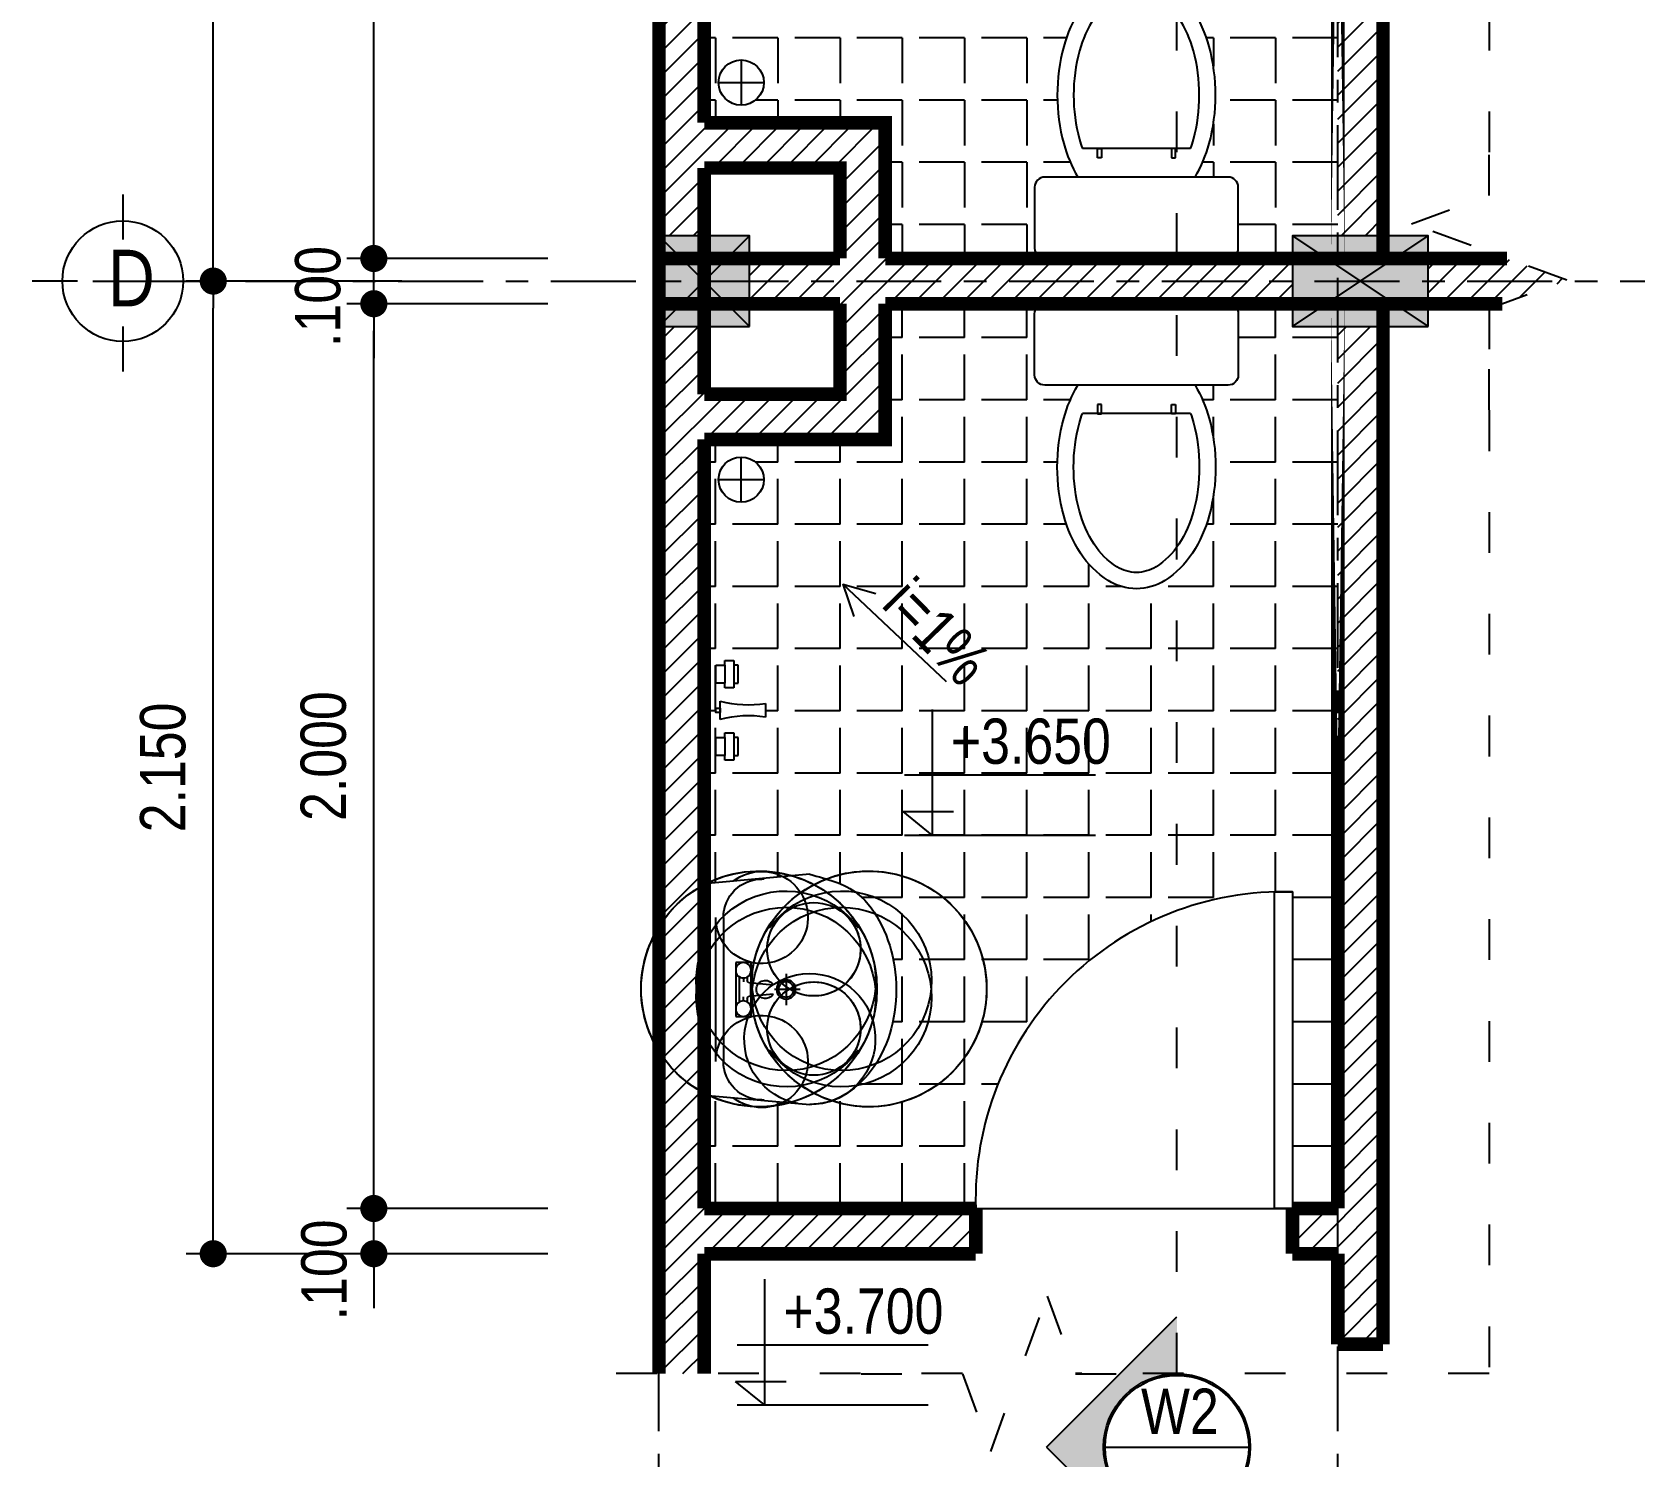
# Model space of a CAD drawing. Header units: millimetres. Extents: x 100 to 288, y -65 to 177.
# Drawn here: x 214.18 to 221.31, y 94 to 100.3 of the extents above; entities that cross this region are included whole.
import ezdxf

# ---------------------------------------------------------------- set-up
doc = ezdxf.new("R2010")
doc.units = ezdxf.units.MM
doc.header["$LTSCALE"] = 0.3
doc.header["$MEASUREMENT"] = 0
doc.header["$PDMODE"] = 2
doc.linetypes.add('ACAD_ISO03W100', pattern=[30, 12, -18])
doc.linetypes.add('CENTER', pattern=[2, 1.25, -0.25, 0.25, -0.25])
doc.layers.get('0').update_dxf_attribs({"linetype": 'CONTINUOUS', "lineweight": 13})
doc.layers.get('DEFPOINTS').update_dxf_attribs({"linetype": 'CONTINUOUS', "lineweight": 13})
for name, color, linetype in [('CHU', 3, 'CONTINUOUS'), ('CHUSO', 141, 'CONTINUOUS'), ('HATCH', 8, 'CONTINUOUS'), ('KT', 8, 'CONTINUOUS'), ('LAYER 1', 1, 'CONTINUOUS'), ('LAYER 7', 7, 'CONTINUOUS'), ('LAYER1', 1, 'CONTINUOUS'), ('LAYER3', 34, 'CONTINUOUS'), ('LAYER5', 5, 'CONTINUOUS'), ('LAYER7', 7, 'CONTINUOUS'), ('THAY', 4, 'CONTINUOUS'), ('THIETBI', 25, 'CONTINUOUS'), ('TUONG', 7, 'CONTINUOUS')]:
    doc.layers.add(name, color=color, linetype=linetype)
doc.styles.add('ATTR', font='romans.shx', dxfattribs={"width": 0.8, "height": 0.7})
doc.styles.add('HELVE-KT', font='VHELVCN.TTF')
doc.dimstyles.new('1-50', dxfattribs={"dimtxt": 0.2, "dimasz": 0.12, "dimexe": 0.12, "dimexo": 0.2, "dimgap": 0.12, "dimtad": 1, "dimdec": 3, "dimlfac": 0.5, "dimzin": 4, "dimdsep": 46, "dimtxsty": 'HELVE-KT', "dimblk1": 'DOT', "dimblk2": 'DOT', "dimsah": 1, "dimcen": -0.18, "dimadec": 3, "dimazin": 0, "dimtfac": 1, "dimtdec": 3, "dimtmove": 2, "dimatfit": 3, "dimldrblk": 'DOT', "dimfxl": 0, "dimtolj": 1, "dimtzin": 4, "dimarcsym": 0})

# ---------------------------------------------------------------- blocks, each defined once
blk = doc.blocks.new('TOILET')
at = {"layer": 'THIETBI', "linetype": 'Continuous'}
for p, q in [((2.25, 0), (-2.25, 0)), ((-2.5, -0.25), (-2.5, -1.75)), ((2.5, -1.75), (2.5, -0.25)), ((-2.25, -2), (2.25, -2)), ((-1.328885587445484, -2.699999999999932), (1.328885587445484, -2.699999999999989)), ((-0.9619002962733703, -2.476023252835319), (-0.9619002962733703, -2.701023903222449)), ((-0.8643275165757132, -2.476023252835319), (-0.9619002962733703, -2.476023252835319)), ((-0.9619002962733703, -2.701023903222449), (-0.8643275165757132, -2.701023903222449)), ((-0.8643275165757132, -2.701023903222449), (-0.8643275165757132, -2.476023252835319)), ((0.8619205168486133, -2.701023903222449), (0.8619205168486133, -2.476023252835319)), ((0.8619205168486133, -2.476023252835319), (0.959493296546043, -2.476023252835319)), ((0.959493296546043, -2.701023903222449), (0.8619205168486133, -2.701023903222449)), ((0.959493296546043, -2.476023252835319), (0.959493296546043, -2.701023903222449))]:
    blk.add_line(p, q, dxfattribs=at)
for centre, radius, start, end in [((-2.25, -0.25), 0.25, 90, 180), ((2.25, -0.25), 0.25, 0, 90), ((-2.25, -1.75), 0.25, 180, 270), ((2.25, -1.75), 0.25, 270, 0), ((1.337938406279363, -3.661379033137678), 3.234819193328465, 149.0965747149677, 164.9268623414033), ((-1.337938406280728, -3.661379033138246), 3.234819193329836, 15.07313765860166, 30.90342528502951), ((1.337938406279363, -3.661379033137166), 2.834819193328285, 160.1759760614096, 164.9268623413951), ((-1.337938406280728, -3.661379033138019), 2.834819193329868, 15.07313765856473, 19.82402393859776), ((2.637457049974273, -4.011362538314529), 4.580641306093185, 164.9268623414104, 180.0000000000054), ((2.637457049974046, -4.011362538315211), 4.180641306093212, 164.9268623413889, 179.9999999999965), ((-2.637457049976319, -4.011362538315325), 4.180641306095254, 5.063761851311246e-12, 15.07313765857124), ((-2.637457049976319, -4.0113625383147), 4.580641306095231, 359.9999999999972, 15.07313765858606), ((2.637457049976774, -4.011362538314927), 4.580641306095572, 180, 195.0731376585856), ((2.637457049976547, -4.011362538314529), 4.180641306095595, 180.0000000000051, 195.0731376585643), ((-2.6374570499745, -4.011362538314586), 4.180641306093665, 344.9268623413959, 359.9999999999953), ((-2.637457049974728, -4.011362538315325), 4.580641306093639, 344.9268623414112, 5.332585182154509e-12), ((1.337938406280728, -4.361346043491494), 2.834819193329956, 195.0731376585625, 213.0315475788917), ((-1.337938406279591, -4.36134604349229), 2.834819193328596, 326.9684524211129, 344.9268623413986), ((1.337938406280728, -4.361346043491835), 3.234819193329827, 195.0731376585933, 213.0315475788831), ((-1.337938406279591, -4.361346043492233), 3.234819193328677, 326.9684524211115, 344.9268623414048), ((0.5168646681931932, -4.895200544554314), 1.85545066632798, 213.0315475788863, 237.5002250693021), ((-0.5168646681929658, -4.89520054455437), 1.855450666327776, 302.4997749306895, 326.968452421117), ((0.5168646681929658, -4.8952005445542), 2.255450666327983, 213.0315475788855, 237.5002250693039), ((-0.5168646681929658, -4.8952005445542), 2.255450666327892, 302.4997749306941, 326.9684524211124), ((0, -5.706522592530462), 0.8934774074695488, 237.5002250693035, 270), ((0, -5.706522592530519), 0.8934774074695326, 270, 302.4997749306894), ((0, -5.706522592530348), 1.293477407469652, 237.5002250693031, 270), ((0, -5.706522592530519), 1.293477407469453, 270, 302.4997749307029)]:
    blk.add_arc(centre, radius, start, end, dxfattribs=at)
blk = doc.blocks.new('la')
at = {"layer": 'THIETBI', "linetype": 'Continuous'}
for p, q in [((-5933.44379870165, 607096.9278938042), (-5954.657236116378, 607330.2757053494)), ((-5445.534738199225, 607330.2757053494), (-5466.748175613953, 607096.9278938042)), ((-5700.095987156405, 607278.0555106837), (-5734.787105645424, 607278.0555106837)), ((-5700.095987156405, 607309.1017654629), (-5700.095987156405, 607252.294578268)), ((-5665.404868668316, 607278.0555106837), (-5700.095987156405, 607278.0555106837)), ((-5710.190800530276, 607249.5658061604), (-5715.470036458595, 607195.7922466656)), ((-5684.721937854214, 607195.7922466656), (-5690.001173785327, 607249.5658061604)), ((-5944.168579871206, 607224.2085182804), (-5944.168579871206, 607229.5737794738)), ((-5456.023394444397, 607229.5737794738), (-5456.023394444397, 607224.2085182804)), ((-5759.493611915408, 607200.4494683815), (-5715.012812269291, 607200.4494683815)), ((-5759.493611915408, 607183.478718451), (-5759.493611915408, 607200.4494683815)), ((-5759.493611915408, 607166.5079685205), (-5759.493611915408, 607183.478718451)), ((-5719.692424225992, 607191.9640934139), (-5727.825761422886, 607191.9640934139)), ((-5727.825761422886, 607174.9933434834), (-5672.366212892717, 607174.9933434834)), ((-5725.552112052588, 607183.478718451), (-5716.678920921309, 607183.478718451)), ((-5685.179162046312, 607200.4494683815), (-5640.698362400195, 607200.4494683815)), ((-5674.639862261152, 607183.478718451), (-5683.513053392431, 607183.478718451)), ((-5672.366212892717, 607191.9640934139), (-5680.499550089611, 607191.9640934139)), ((-5640.698362400195, 607200.4494683815), (-5640.698362400195, 607183.478718451)), ((-5640.698362400195, 607183.478718451), (-5640.698362400195, 607166.5079685205)), ((-5700.095987156405, 607139.3547686327), (-5859.314830218813, 607139.3547686327)), ((-5700.095987156405, 607166.5079685205), (-5759.493611915408, 607166.5079685205)), ((-5640.698362400195, 607166.5079685205), (-5700.095987156405, 607166.5079685205)), ((-5540.87714409679, 607139.3547686327), (-5700.095987156405, 607139.3547686327)), ((-5466.748175613953, 607096.9278938042), (-5933.44379870165, 607096.9278938042)), ((-5859.31483021858, 607122.3840186977), (-5540.877144096539, 607122.3840186978))]:
    blk.add_line(p, q, dxfattribs=at)
for centre, radius in [((-5700.095987156172, 607278.0555106841), 21.21343741315687), ((-5700.095987156172, 607278.0555106841), 16.9707499305255), ((-5742.522861982834, 607183.4787184515), 16.9707499305255), ((-5657.669112330441, 607183.4787184515), 16.9707499305255)]:
    blk.add_circle(centre, radius, dxfattribs=at)
for centre, radius, start, end in [((-5716.921617746491, 607277.7234812875), 198.3889853030901, 106.8298526196501, 126.1394149328383), ((-5698.920439606671, 607218.2127808502), 260.5626604476124, 90, 106.8298526196501), ((-5698.920439606671, 607218.2127808502), 260.5626604477563, 73.17014738034992, 90), ((-5680.919261464987, 607277.7234812875), 198.3889853030873, 53.86058506716174, 73.17014738034992), ((-5744.464750194129, 607315.4400154066), 151.686082919052, 126.1394149328383, 150.4377224630194), ((-5653.376129020144, 607315.4400154066), 151.686082919055, 29.56227753698059, 53.86058506716174), ((-5786.622446788613, 607339.3522209723), 103.2189295367069, 150.4377224630194, 180), ((-5611.218432424728, 607339.3522209723), 103.2189295367252, 0, 29.56227753698059), ((-5809.756896741826, 607330.2757053499), 144.9003393737205, 180, 190.3888578116886), ((-5786.622446788613, 607339.3522209723), 103.2189295367414, 180, 209.5622775369806), ((-5611.218432424728, 607339.3522209723), 103.2189295367332, 330.4377224630194, 0), ((-5744.464750194129, 607363.2644265287), 151.6860829190531, 209.5622775369806, 233.8605850671617), ((-5653.376129020144, 607363.2644265287), 151.686082919052, 306.1394149328383, 330.4377224630194), ((-5716.921617746491, 607400.9809606525), 198.3889853029024, 233.8605850671617, 253.1701473803499), ((-5700.095987156172, 607232.2578273343), 20.03675093646151, 59.74728664221707, 120.2527133577829), ((-5680.919261464987, 607400.9809606525), 198.3889853030186, 286.8298526196501, 306.1394149328383), ((-5859.31483021858, 607224.2085182809), 84.85374965263226, 180, 270), ((-5698.920439606671, 607460.4916610897), 260.5626604475996, 253.1701473803499, 266.458658478582), ((-5698.920439606671, 607460.4916610897), 260.5626604477354, 273.0264019199498, 286.8298526196501), ((-5540.877144096557, 607224.2085182809), 84.85374965263226, 270, 0), ((-5719.692424225759, 607196.2067809005), 4.242687482640058, 270, 354.3929373133142), ((-5680.499550089378, 607196.2067809005), 4.242687482625124, 185.6070626866857, 270), ((-5859.31483021858, 607224.2085182809), 101.8244995831652, 218.2452544057623, 270), ((-5540.877144096557, 607224.2085182809), 101.8244995831627, 270, 321.7547455942377)]:
    blk.add_arc(centre, radius, start, end, dxfattribs=at)
blk.add_spline([(-5445.534738204817, 607330.275705352), (-5488.399266112272, 607435.7992354915), (-5558.166908814947, 607489.0372223724), (-5649.338553096775, 607517.3672669327), (-5750.853421221862, 607517.367266933), (-5842.025065503458, 607489.0372223728), (-5911.792708206598, 607435.7992354913), (-5950.069890455718, 607366.4471325721), (-5954.657236119176, 607330.275705352)], degree=3, dxfattribs=at)
blk = doc.blocks.new('WALFCT1T')
for p, q in [((-5.5, -1), (-5, -1)), ((-5.5, -2), (-5.5, -1)), ((-3, -1), (-2.5, -1)), ((-2.5, -1), (-2.5, -2)), ((-1, -0.5), (1, -0.5)), ((2.5, -1), (3, -1)), ((2.5, -2), (2.5, -1)), ((5, -1), (5.5, -1)), ((5.5, -1), (5.5, -2)), ((-2.5, -2), (-5.5, -2)), ((-5, -2), (-5, -2.5)), ((-5, -2.5), (-3, -2.5)), ((-3, -2.5), (-3, -2)), ((5.5, -2), (2.5, -2)), ((3, -2), (3, -2.5)), ((3, -2.5), (5, -2.5)), ((5, -2.5), (5, -2)), ((0.75, -5.5), (-0.75, -5.5))]:
    blk.add_line(p, q)
for points in [[(-3, 0), (-3, -1), (-5, -1), (-5, 0)], [(-0.25, -0.5), (-0.25, 0), (0.25, 0), (0.25, -0.5)], [(5, 0), (5, -1), (3, -1), (3, 0)]]:
    blk.add_lwpolyline(points, close=True)
for centre, radius, start, end in [((-13.26580000000001, -3.619500000000016), 12.65625, 351.4554000000001, 14.26943), ((13.26579999999998, -3.619500000000016), 12.65624, 165.7306, 188.5446)]:
    blk.add_arc(centre, radius, start, end)
at = {"style": 'ATTR', "width": 0.8, "flags": 9}
blk.add_attdef('ESTCODE', (0, 0), '', height=0.7, dxfattribs=at)
blk = doc.blocks.new('_DOT')
at = {"color": 0, "linetype": 'ByBlock'}
blk.add_line((-0.5, 0), (-1, 0), dxfattribs=at)
at = {"color": 0, "linetype": 'ByBlock', "const_width": 0.5}
blk.add_lwpolyline([(-0.25, 0, 1), (0.25, 0, 1)], format="xyb", close=True, dxfattribs=at)
blk = doc.blocks.new('*D63')
at = {"layer": 'DEFPOINTS', "color": 0, "lineweight": -2, "ltscale": 5}
for p in [(215.6941211261227, 95.09611480562148), (216.6627434161572, 95.09611480562148), (216.6627434161572, 94.89611480566805)]:
    blk.add_point(p, dxfattribs=at)
at = {"layer": 'LAYER 1', "color": 0, "lineweight": -2, "ltscale": 5}
for p, q in [((215.6941211261227, 95.21611480562149), (215.6941211261227, 95.33611480562148)), ((216.4627434161573, 95.09611480562148), (215.5741211261227, 95.09611480562148)), ((215.6941211261227, 94.89611480566805), (215.6941211261227, 95.09611480562148)), ((216.4627434161573, 94.89611480566805), (215.5741211261227, 94.89611480566805)), ((215.6941211261227, 94.77611480566804), (215.6941211261227, 94.65611480566805))]:
    blk.add_line(p, q, dxfattribs=at)
at = {"layer": 'LAYER 1', "color": 0, "lineweight": -2, "ltscale": 5, "xscale": 0.12, "yscale": 0.12, "zscale": 0.12}
for p, rotation in [((215.6941211261227, 95.09611480562148), 270), ((215.6941211261227, 94.89611480566805), 90)]:
    blk.add_blockref('_DOT', p, dxfattribs=dict(at, rotation=rotation))
at = {"layer": 'LAYER 1', "color": 0, "ltscale": 5, "insert": (215.4747366854652, 94.82473260928077), "char_height": 0.2, "attachment_point": 5, "rotation": 90, "style": 'HELVE-KT'}
blk.add_mtext('\\A1;.100', dxfattribs=at)
blk = doc.blocks.new('*D64')
at = {"layer": 'DEFPOINTS', "color": 0, "lineweight": -2, "ltscale": 5}
for p in [(215.6941211261227, 99.09611480562148), (216.6627434161572, 99.09611480562148), (216.6627434161572, 95.09611480562148)]:
    blk.add_point(p, dxfattribs=at)
at = {"layer": 'LAYER 1', "color": 0, "lineweight": -2, "ltscale": 5}
for p, q in [((216.4627434161573, 99.09611480562148), (215.5741211261227, 99.09611480562148)), ((215.6941211261227, 95.21611480562149), (215.6941211261227, 98.97611480562148)), ((216.4627434161573, 95.09611480562148), (215.5741211261227, 95.09611480562148))]:
    blk.add_line(p, q, dxfattribs=at)
at = {"layer": 'LAYER 1', "color": 0, "lineweight": -2, "ltscale": 5, "xscale": 0.12, "yscale": 0.12, "zscale": 0.12}
for p, rotation in [((215.6941211261227, 99.09611480562148), 90), ((215.6941211261227, 95.09611480562148), 270)]:
    blk.add_blockref('_DOT', p, dxfattribs=dict(at, rotation=rotation))
at = {"layer": 'LAYER 1', "color": 0, "ltscale": 5, "insert": (215.4719877927893, 97.09611480562151), "char_height": 0.2, "attachment_point": 5, "rotation": 90, "style": 'HELVE-KT'}
blk.add_mtext('\\A1;2.000', dxfattribs=at)
blk = doc.blocks.new('*D65')
at = {"layer": 'DEFPOINTS', "color": 0, "lineweight": -2, "ltscale": 5}
for p in [(215.6941211261227, 99.29611480569133), (216.6627434161572, 99.29611480569133), (216.6627434161572, 99.09611480562148)]:
    blk.add_point(p, dxfattribs=at)
at = {"layer": 'LAYER 1', "color": 0, "lineweight": -2, "ltscale": 5}
for p, q in [((215.6941211261227, 99.41611480569134), (215.6941211261227, 99.53611480569133)), ((216.4627434161573, 99.29611480569133), (215.5741211261227, 99.29611480569133)), ((215.6941211261227, 99.09611480562148), (215.6941211261227, 99.29611480569133)), ((216.4627434161573, 99.09611480562148), (215.5741211261227, 99.09611480562148)), ((215.6941211261227, 98.97611480562148), (215.6941211261227, 98.85611480562149))]:
    blk.add_line(p, q, dxfattribs=at)
at = {"layer": 'LAYER 1', "color": 0, "lineweight": -2, "ltscale": 5, "xscale": 0.12, "yscale": 0.12, "zscale": 0.12}
for p, rotation in [((215.6941211261227, 99.29611480569133), 270), ((215.6941211261227, 99.09611480562148), 90)]:
    blk.add_blockref('_DOT', p, dxfattribs=dict(at, rotation=rotation))
at = {"layer": 'LAYER 1', "color": 0, "ltscale": 5, "insert": (215.4472421010367, 99.12814393524445), "char_height": 0.2, "attachment_point": 5, "rotation": 90, "style": 'HELVE-KT'}
blk.add_mtext('\\A1;.100', dxfattribs=at)
blk = doc.blocks.new('*D66')
at = {"layer": 'DEFPOINTS', "color": 0, "lineweight": -2, "ltscale": 5}
for p in [(215.6941211261227, 103.2961148058077), (216.6627434161572, 103.2961148058077), (216.6627434161572, 99.29611480569133)]:
    blk.add_point(p, dxfattribs=at)
at = {"layer": 'LAYER 1', "color": 0, "lineweight": -2, "ltscale": 5}
for p, q in [((216.4627434161573, 103.2961148058077), (215.5741211261227, 103.2961148058077)), ((215.6941211261227, 99.41611480569134), (215.6941211261227, 103.1761148058077)), ((216.4627434161573, 99.29611480569133), (215.5741211261227, 99.29611480569133))]:
    blk.add_line(p, q, dxfattribs=at)
at = {"layer": 'LAYER 1', "color": 0, "lineweight": -2, "ltscale": 5, "xscale": 0.12, "yscale": 0.12, "zscale": 0.12}
for p, rotation in [((215.6941211261227, 103.2961148058077), 90), ((215.6941211261227, 99.29611480569133), 270)]:
    blk.add_blockref('_DOT', p, dxfattribs=dict(at, rotation=rotation))
at = {"layer": 'LAYER 1', "color": 0, "ltscale": 5, "insert": (215.4719877927893, 101.2961148057496), "char_height": 0.2, "attachment_point": 5, "rotation": 90, "style": 'HELVE-KT'}
blk.add_mtext('\\A1;2.000', dxfattribs=at)
blk = doc.blocks.new('*D68')
at = {"layer": 'DEFPOINTS', "color": 0, "lineweight": -2, "ltscale": 5}
for p in [(214.9844113247608, 99.1961148055982), (216.018432271151, 99.1961148055982), (216.018432271151, 94.89611480566805)]:
    blk.add_point(p, dxfattribs=at)
at = {"layer": 'LAYER 1', "color": 0, "lineweight": -2, "ltscale": 5}
for p, q in [((215.818432271151, 99.1961148055982), (214.8644113247608, 99.1961148055982)), ((214.9844113247608, 95.01611480566805), (214.9844113247608, 99.0761148055982)), ((215.818432271151, 94.89611480566805), (214.8644113247608, 94.89611480566805))]:
    blk.add_line(p, q, dxfattribs=at)
at = {"layer": 'LAYER 1', "color": 0, "lineweight": -2, "ltscale": 5, "xscale": 0.12, "yscale": 0.12, "zscale": 0.12}
for p, rotation in [((214.9844113247608, 99.1961148055982), 90), ((214.9844113247608, 94.89611480566805), 270)]:
    blk.add_blockref('_DOT', p, dxfattribs=dict(at, rotation=rotation))
at = {"layer": 'LAYER 1', "color": 0, "ltscale": 5, "insert": (214.7622779914274, 97.04611480563315), "char_height": 0.2, "attachment_point": 5, "rotation": 90, "style": 'HELVE-KT'}
blk.add_mtext('\\A1;2.150', dxfattribs=at)
blk = doc.blocks.new('*D69')
at = {"layer": 'DEFPOINTS', "color": 0, "lineweight": -2, "ltscale": 5}
for p in [(214.9844113247608, 103.4961148057612), (216.3346027471497, 103.4961148057612), (216.018432271151, 99.1961148055982)]:
    blk.add_point(p, dxfattribs=at)
at = {"layer": 'LAYER 1', "color": 0, "lineweight": -2, "ltscale": 5}
for p, q in [((216.1346027471497, 103.4961148057612), (214.8644113247608, 103.4961148057612)), ((214.9844113247608, 99.3161148055982), (214.9844113247608, 103.3761148057612)), ((215.818432271151, 99.1961148055982), (214.8644113247608, 99.1961148055982))]:
    blk.add_line(p, q, dxfattribs=at)
at = {"layer": 'LAYER 1', "color": 0, "lineweight": -2, "ltscale": 5, "xscale": 0.12, "yscale": 0.12, "zscale": 0.12}
for p, rotation in [((214.9844113247608, 103.4961148057612), 90), ((214.9844113247608, 99.1961148055982), 270)]:
    blk.add_blockref('_DOT', p, dxfattribs=dict(at, rotation=rotation))
at = {"layer": 'LAYER 1', "color": 0, "ltscale": 5, "insert": (214.7622779914274, 101.3461148056797), "char_height": 0.2, "attachment_point": 5, "rotation": 90, "style": 'HELVE-KT'}
blk.add_mtext('\\A1;2.150', dxfattribs=at)

msp = doc.modelspace()

# ---------------------------------------------------------------- hatches: boundary and pattern name
at = {"layer": 'HATCH', "ltscale": 5}
h = msp.add_hatch(dxfattribs=at)
h.set_pattern_fill('ANSI31', color=256, scale=0.6, style=0)
h.set_pattern_definition([(45, (216.9543195770028, 94.36597864988858), (-0.05303300858899106, 0.05303300858899106), [])])
h.paths.add_polyline_path([(217.954319576901, 99.89611480572626), (217.1543195769708, 99.89611480578446), (217.1543195769563, 103.2961148058077), (218.3543195769242, 103.296114805866), (218.3543195769388, 103.4961148057612), (217.1543195769708, 103.4961148057612), (217.1543195769563, 103.9958999658249), (216.9543195770028, 103.9958999658249), (216.9543195770319, 99.39611480572626), (217.1543195769563, 99.39611480566805), (217.1543195769708, 99.69611480571461), (217.754319576933, 99.69611480571461), (217.754319576933, 99.29611480569133), (217.3543195770407, 99.29611480569133), (217.3543195770407, 99.09611480562148), (217.7543195769621, 99.09611480562148), (217.754319576933, 98.6961148055982), (217.1543195769563, 98.6961148055982), (217.1543195769708, 98.99611480576118), (216.9543195770174, 98.99611480576118), (216.9543195770319, 94.36597864988858), (217.1543195769708, 94.36597864988858), (217.1543195769708, 94.89611480572626), (218.3543195769242, 94.89611480566805), (218.3543195769242, 95.09611480562148), (217.1543195769563, 95.09611480567969), (217.1543195769708, 98.49611480570297), (217.9543195768864, 98.49611480570297), (217.954319576901, 99.09611480567969), (219.7543195769621, 99.09611480556327), (219.7543195769475, 99.29611480569133), (217.9543195768864, 99.29611480574954)])
h.paths.add_polyline_path([(220.1543195769708, 98.99611480576118), (219.9543195770028, 98.99611480576118), (219.9543195770028, 95.09611480562148), (219.7543195770494, 95.09611480562148), (219.7543195770639, 94.89611480572626), (219.9543195770174, 94.89611480566805), (219.9543195770174, 94.49611480564477), (220.1543195769708, 94.49611480564477), (220.1543195769708, 94.89611480566805)])
h.paths.add_polyline_path([(220.1543195769708, 103.4961148057612), (220.1543195769708, 103.8961148058427), (219.9543195770174, 103.8961148057263), (219.9543195770174, 103.4961148058194), (219.7543195770639, 103.496114805703), (219.7543195770785, 103.2961148056913), (219.9543195770319, 103.2961148056331), (219.9543195770174, 99.39611480566805), (220.1543195769854, 99.39611480566805)])
h.paths.add_polyline_path([(220.7021898818283, 99.29611480569133), (220.3543195769242, 99.29611480569133), (220.3543195769242, 99.09611480567969), (220.6812168234836, 99.09611480562148), (220.9664510945812, 99.19993159007413)])
at = {"layer": 'LAYER7', "ltscale": 5}
h = msp.add_hatch(color=256, dxfattribs=at)
h.paths.add_polyline_path([(217.1543195770872, 99.19611480571461), (216.9543195771338, 99.39611480555163), (216.9543195770174, 98.99611480564477)])
h.paths.add_polyline_path([(217.1543195769708, 99.19611480571461), (216.9543195771338, 98.99611480576118), (217.3543195772735, 98.99611480576118)])
h.paths.add_polyline_path([(217.3543195770407, 99.39611480555163), (217.1543195770872, 99.19611480571461), (217.3543195770407, 98.99611480576118)])
h.paths.add_polyline_path([(217.3543195770407, 99.39611480566805), (216.9543195771338, 99.39611480566805), (217.1543195770872, 99.19611480571461)])
h = msp.add_hatch(color=256, dxfattribs=at)
h.paths.add_polyline_path([(219.7543195770639, 99.39611480566805), (219.7543195768311, 98.99611480564477), (220.0543195768777, 99.19611480571461)])
h.paths.add_polyline_path([(220.0543195768777, 99.19611480571461), (220.3543195769242, 99.39611480566805), (219.7543195770639, 99.39611480566805)])
h.paths.add_polyline_path([(219.7543195769475, 98.99611480576118), (220.3543195770407, 98.99611480576118), (220.0543195768777, 99.19611480571461)])
h.paths.add_polyline_path([(220.0543195769941, 99.19611480571461), (220.3543195770407, 98.99611480564477), (220.3543195770407, 99.39611480566805)])
at = {"layer": 'THAY', "linetype": 'Continuous', "ltscale": 1000}
msp.add_hatch(color=256, dxfattribs=at).paths.add_polyline_path([(219.2435409230319, 93.46439372359441), (219.2435409230319, 93.71672972357032, -1), (219.2435409230319, 94.3652097236029), (219.2435409230319, 94.61754572363702), (218.6669649230688, 94.04096972355751)])
at = {"layer": 'THIETBI', "ltscale": 5}
h = msp.add_hatch(dxfattribs=at)
h.set_pattern_fill('ANGLE', color=256, angle=90, style=0)
h.set_pattern_definition([(270, (219.9543195770174, 103.2961148058077), (-0.275, 1.683889348827611e-17), [0.2, -0.075]), (180, (219.9543195770174, 103.2961148058077), (0, 0.275), [0.2, -0.075])])
edge = h.paths.add_edge_path()
edge.add_line((217.954319576901, 99.29611480580775), (217.954319576901, 99.89611480590088))
edge.add_line((217.954319576901, 99.89611480578446), (217.1543195769708, 99.89611480578446))
edge.add_line((217.1543195769708, 99.89611480578446), (217.1543195770872, 101.8611570759224))
edge.add_line((217.1543195770872, 101.8611570759224), (217.6209444925706, 101.818736626605))
edge.add_spline(control_points=[(217.6209444925706, 101.818736626605), (217.6971054497925, 101.8386628890423), (217.831949836277, 101.873942706223), (217.9501012475747, 102.0457852044622), (218.0052919479139, 102.2285935254315), (218.0051368056382, 102.4266578838708), (217.9505233347235, 102.6120071403695), (217.8443861820787, 102.7548270690734), (217.7226910021208, 102.8292577098603), (217.6453291739389, 102.8351304926457), (217.6209444925706, 102.8369816115139)], knot_values=[0, 0, 0, 0, 113.8972482804107, 201.6571891156827, 297.1289658135357, 398.6438339386224, 494.115610636184, 581.8755514722499, 661.0895455658089, 697.5507014357958, 697.5507014357958, 697.5507014357958, 697.5507014357958], degree=3, periodic=0)
edge.add_line((217.6209444925706, 102.8369816115139), (217.1543195768544, 102.7945611620801))
edge.add_line((217.1543195768544, 102.7945611620801), (217.1543195768544, 103.2961148058077))
edge.add_line((217.1543195768544, 103.2961148058077), (218.3543195769242, 103.2961148058077))
edge.add_arc((219.7143195770267, 103.2561148058869), 1.360588108263953, 538.3153156843376, 631.6846843193015)
edge.add_line((219.7543195770639, 101.896114805668), (219.7543195769475, 103.2961148056913))
edge.add_line((219.7543195769475, 103.2961148058077), (219.9543195770174, 103.2961148058077))
edge.add_line((219.9543195770174, 103.2961148058077), (219.9543195770174, 99.39611480578446))
edge.add_line((219.9543195770174, 99.39611480578446), (219.7543195769475, 99.39611480578446))
edge.add_line((219.7543195769475, 99.39611480566805), (219.7543195769475, 99.29611480569133))
edge.add_line((219.7543195769475, 99.29611480569133), (219.4736649519117, 99.29611480569133))
edge.add_ellipse((219.4697267052769, 99.34111480584966), major_axis=(-0.03181980519183321, -0.03181980519183321), ratio=0.9999999987998788, start_angle=45.00000003438093, end_angle=134.9999999656191)
edge.add_line((219.5147267054352, 99.34111480643173), (219.514726705086, 99.61111480645036))
edge.add_ellipse((219.4697267052769, 99.61111480586828), major_axis=(-0.03181980515364558, -0.03181980515364557), ratio=0.9999999986131138, start_angle=134.9999999602686, end_angle=225.0000000397314)
edge.add_line((219.4697267046948, 99.65611480591019), (219.3235031843004, 99.65611480591019))
edge.add_ellipse((218.8238977919617, 99.95516303200407), major_axis=(-0.4117252673805351, -0.411725267380535), ratio=0.9999999968645723, start_angle=104.0965746727707, end_angle=119.9268622637728)
edge.add_ellipse((218.5899844359891, 100.0181600629132), major_axis=(-0.5830204568924238, -0.5830204568924233), ratio=0.999999998837754, start_angle=119.9268623122063, end_angle=134.9999999667041)
edge.add_ellipse((218.5899844359891, 100.0181600629132), major_axis=(-0.5830204568924255, 0.5830204568924255), ratio=0.9999999988377523, start_angle=225.0000000332959, end_angle=240.0731376877937)
edge.add_ellipse((218.8238977919617, 100.0811570938224), major_axis=(-0.4117252656655092, -0.4117252656655091), ratio=0.9999999969642844, start_angle=150.0731375861138, end_angle=168.0315475479937)
edge.add_ellipse((218.9716910648211, 100.1772509041023), major_axis=(-0.2870720030291142, -0.2870720030291141), ratio=0.9999999990923838, start_angle=168.0315475713212, end_angle=192.5002250834314)
edge.add_ellipse((219.0647267051326, 100.3232888727928), major_axis=(-0.1646327962888779, -0.1646327962888779), ratio=0.9999999992607727, start_angle=192.5002250840912, end_angle=225.0000000211773)
edge.add_ellipse((219.0647267051326, 100.3232888727928), major_axis=(-0.1646327962888779, 0.1646327962888779), ratio=0.9999999992607727, start_angle=314.9999999788227, end_angle=347.4997749159088)
edge.add_ellipse((219.157762345444, 100.1772509041023), major_axis=(-0.2870720030291142, 0.2870720030291142), ratio=0.9999999990923826, start_angle=347.4997749165686, end_angle=371.9684524286787)
edge.add_ellipse((219.3055556183034, 100.0811570938224), major_axis=(-0.4117252656655093, 0.4117252656655093), ratio=0.9999999969642842, start_angle=11.96845245200624, end_angle=29.92686241388616)
edge.add_ellipse((219.539468974276, 100.0181600629132), major_axis=(-0.5830204568924238, -0.5830204568924233), ratio=0.999999998837754, start_angle=-60.07313768779372, end_angle=-45.0000000332959)
edge.add_ellipse((219.539468974276, 100.0181600629132), major_axis=(-0.5830204568924255, 0.5830204568924255), ratio=0.9999999988377523, start_angle=45.00000003329593, end_angle=60.07313768779376)
edge.add_ellipse((219.3055556183034, 99.95516303200407), major_axis=(-0.4117252673805337, 0.4117252673805337), ratio=0.9999999968645755, start_angle=60.07313773622711, end_angle=75.90342532722924)
edge.add_line((218.8059502259647, 99.65611480591019), (218.6597267047554, 99.65611480591019))
edge.add_ellipse((218.6597267049882, 99.61111480586828), major_axis=(-0.03181980519183321, -0.03181980519183321), ratio=0.9999999987998788, start_angle=225.0000000343809, end_angle=314.9999999656191)
edge.add_line((218.6147267049463, 99.61111480400564), (218.6147267049463, 99.34111480794513))
edge.add_ellipse((218.6597267049882, 99.34111480584966), major_axis=(-0.03181980519183319, 0.03181980519183319), ratio=0.9999999987998787, start_angle=45.00000003438094, end_angle=134.9999999656191)
edge.add_line((218.6557884580042, 99.29611480580775), (217.954319576901, 99.29611480580775))
edge = h.paths.add_edge_path(flags=16)
edge.add_ellipse((217.3498684656159, 101.6242894847658), major_axis=(-0.3579728083656821, 0.3579728083656821), ratio=0.999999999898956, start_angle=120.73057000353941, end_angle=143.5446000034201, ccw=False)
edge.add_line((217.2250884655449, 101.1336582559873), (217.2250884656613, 101.1036574842421))
edge.add_line((217.2250884656613, 101.1036574842421), (217.2050884655263, 101.1036574842421))
edge.add_line((217.2050884655263, 101.1036574842421), (217.2050884655263, 101.0836574842235))
edge.add_line((217.2050884655263, 101.0836574842235), (217.2250884654285, 101.0836574842235))
edge.add_line((217.2250884654285, 101.0836574842235), (217.2250884655449, 101.0536563024637))
edge.add_ellipse((217.3498684656159, 100.5630254836999), major_axis=(-0.3579725254098162, -0.3579725254098162), ratio=0.999999999893888, start_angle=216.4554000032152, end_angle=239.2693999915702, ccw=False)
edge.add_line((217.4250884657312, 101.0636557102682), (217.4250923154694, 101.123659402436))
h.paths.add_polyline_path([(217.305088465503, 101.2936574844191), (217.2850884654844, 101.2936574844191), (217.2850884654844, 101.3136574844377), (217.2450884655635, 101.3136574844377), (217.2450884655635, 101.2936574844191), (217.2050884655263, 101.2936574844191), (217.2050884655263, 101.2136574843446), (217.2450884655635, 101.2136574843446), (217.2450884655635, 101.193657484326), (217.2850884654844, 101.193657484326), (217.2850884654844, 101.2136574843446), (217.3050884656194, 101.2136574843446)], flags=16)
h.paths.add_polyline_path([(217.305088465503, 100.9736574841211), (217.2850884654844, 100.9736574841211), (217.2850884654844, 100.9936574841397), (217.2450884655635, 100.9936574841397), (217.2450884655635, 100.9736574841211), (217.2050884655263, 100.9736574841211), (217.2050884655263, 100.8936574840466), (217.2450884655635, 100.8936574840466), (217.2450884655635, 100.8736574840279), (217.2850884654844, 100.8736574840279), (217.2850884656008, 100.8936574840466), (217.3050884657358, 100.8936574840466)], flags=16)
h.paths.add_polyline_path([(217.3176623193366, 100.1738643791307, 1), (217.3176623193366, 99.97386437906084, 1)], flags=16)
h = msp.add_hatch(dxfattribs=at)
h.set_pattern_fill('ANGLE', color=256, angle=90, style=0)
h.set_pattern_definition([(90, (219.9543195770174, 95.09611480562148), (-0.275, 1.683889348827611e-17), [0.2, -0.075]), (180, (219.9543195770174, 95.09611480562148), (-3.367778697655222e-17, -0.275), [0.2, -0.075])])
edge = h.paths.add_edge_path()
edge.add_line((217.954319576901, 99.09611480562148), (217.954319576901, 98.49611480552835))
edge.add_line((217.954319576901, 98.49611480564477), (217.1543195769708, 98.49611480564477))
edge.add_line((217.1543195769708, 98.49611480564477), (217.1543195770872, 96.53107253550684))
edge.add_line((217.1543195770872, 96.53107253550684), (217.6209444925706, 96.57349298482427))
edge.add_spline(control_points=[(217.6209444925706, 96.57349298482427), (217.6971054497925, 96.5535667223869), (217.831949836277, 96.5182869052062), (217.9501012475747, 96.34644440696707), (218.0052919479139, 96.16363608599772), (218.0051368056382, 95.96557172755843), (217.9505233347235, 95.78022247105969), (217.8443861820787, 95.63740254235586), (217.7226910021208, 95.56297190156897), (217.6453291739389, 95.55709911878353), (217.6209444925706, 95.55524799991531)], knot_values=[0, 0, 0, 0, 113.8972482804107, 201.6571891156827, 297.1289658135357, 398.6438339386224, 494.115610636184, 581.8755514722499, 661.0895455658089, 697.5507014357958, 697.5507014357958, 697.5507014357958, 697.5507014357958], degree=3, periodic=0)
edge.add_line((217.6209444925706, 95.55524799991531), (217.1543195768544, 95.59766844934916))
edge.add_line((217.1543195768544, 95.59766844934916), (217.1543195768544, 95.09611480562148))
edge.add_line((217.1543195768544, 95.09611480562148), (218.3543195769242, 95.09611480562148))
edge.add_arc((219.7143195770267, 95.13611480554232), 1.360588108263953, 88.31531568069852, 181.6846843156624, ccw=False)
edge.add_line((219.7543195770639, 96.49611480576118), (219.7543195769475, 95.0961148057379))
edge.add_line((219.7543195769475, 95.09611480562148), (219.9543195770174, 95.09611480562148))
edge.add_line((219.9543195770174, 95.09611480562148), (219.9543195770174, 98.99611480564477))
edge.add_line((219.9543195770174, 98.99611480564477), (219.7543195769475, 98.99611480564477))
edge.add_line((219.7543195769475, 98.99611480576118), (219.7543195769475, 99.0961148057379))
edge.add_line((219.7543195769475, 99.0961148057379), (219.4736649519117, 99.0961148057379))
edge.add_ellipse((219.4697267052769, 99.05111480557957), major_axis=(-0.03181980519183321, 0.03181980519183321), ratio=0.9999999987998788, start_angle=225.0000000343809, end_angle=314.99999996561905, ccw=False)
edge.add_line((219.5147267054352, 99.0511148049975), (219.514726705086, 98.78111480497887))
edge.add_ellipse((219.4697267052769, 98.78111480556095), major_axis=(-0.03181980515364558, 0.03181980515364557), ratio=0.9999999986131138, start_angle=134.9999999602686, end_angle=225.0000000397314, ccw=False)
edge.add_line((219.4697267046948, 98.73611480551904), (219.3235031843004, 98.73611480563545))
edge.add_ellipse((218.8238977919617, 98.43706657942516), major_axis=(-0.4117252673805351, 0.411725267380535), ratio=0.9999999968645723, start_angle=240.07313773622718, end_angle=255.9034253272293, ccw=False)
edge.add_ellipse((218.5899844359891, 98.37406954851599), major_axis=(-0.5830204568924238, 0.5830204568924233), ratio=0.999999998837754, start_angle=225.0000000332959, end_angle=240.0731376877937, ccw=False)
edge.add_ellipse((218.5899844359891, 98.37406954851599), major_axis=(-0.5830204568924255, -0.5830204568924255), ratio=0.9999999988377523, start_angle=119.92686231220631, end_angle=134.9999999667041, ccw=False)
edge.add_ellipse((218.8238977919617, 98.31107251760682), major_axis=(-0.4117252656655092, 0.4117252656655091), ratio=0.9999999969642844, start_angle=191.9684524520063, end_angle=209.9268624138862, ccw=False)
edge.add_ellipse((218.9716910648211, 98.21497870732696), major_axis=(-0.2870720030291142, 0.2870720030291141), ratio=0.9999999990923838, start_angle=167.4997749165686, end_angle=191.9684524286788, ccw=False)
edge.add_ellipse((219.0647267051326, 98.06894073863646), major_axis=(-0.1646327962888779, 0.1646327962888779), ratio=0.9999999992607727, start_angle=134.9999999788227, end_angle=167.4997749159088, ccw=False)
edge.add_ellipse((219.0647267051326, 98.06894073863646), major_axis=(-0.1646327962888779, -0.1646327962888779), ratio=0.9999999992607727, start_angle=12.500225084091198, end_angle=45.0000000211773, ccw=False)
edge.add_ellipse((219.157762345444, 98.21497870732696), major_axis=(-0.2870720030291142, -0.2870720030291142), ratio=0.9999999990923826, start_angle=-11.968452428678688, end_angle=12.500225083431417, ccw=False)
edge.add_ellipse((219.3055556183034, 98.31107251760682), major_axis=(-0.4117252656655093, -0.4117252656655093), ratio=0.9999999969642842, start_angle=330.07313758611383, end_angle=348.03154754799374, ccw=False)
edge.add_ellipse((219.539468974276, 98.37406954851599), major_axis=(-0.5830204568924238, 0.5830204568924233), ratio=0.999999998837754, start_angle=405.0000000332959, end_angle=420.07313768779375, ccw=False)
edge.add_ellipse((219.539468974276, 98.37406954851599), major_axis=(-0.5830204568924255, -0.5830204568924255), ratio=0.9999999988377523, start_angle=299.92686231220625, end_angle=314.9999999667041, ccw=False)
edge.add_ellipse((219.3055556183034, 98.43706657942516), major_axis=(-0.4117252673805337, -0.4117252673805337), ratio=0.9999999968645755, start_angle=284.09657467277077, end_angle=299.9268622637729, ccw=False)
edge.add_line((218.8059502259647, 98.73611480551904), (218.6597267047554, 98.73611480551904))
edge.add_ellipse((218.6597267049882, 98.78111480556095), major_axis=(-0.03181980519183321, 0.03181980519183321), ratio=0.9999999987998788, start_angle=45.00000003438089, end_angle=134.9999999656191, ccw=False)
edge.add_line((218.6147267049463, 98.78111480742359), (218.6147267049463, 99.0511148034841))
edge.add_ellipse((218.6597267049882, 99.05111480557957), major_axis=(-0.03181980519183319, -0.03181980519183319), ratio=0.9999999987998787, start_angle=225.0000000343809, end_angle=314.99999996561905, ccw=False)
edge.add_line((218.6557884580042, 99.09611480562148), (217.954319576901, 99.09611480562148))
edge = h.paths.add_edge_path(flags=16)
edge.add_ellipse((217.3498684656159, 96.76794012666346), major_axis=(-0.3579728083656821, -0.3579728083656821), ratio=0.999999999898956, start_angle=216.4553999965799, end_angle=239.2694299964606)
edge.add_line((217.2250884655449, 97.25857135544197), (217.2250884656613, 97.28857212718708))
edge.add_line((217.2250884656613, 97.28857212718708), (217.2050884655263, 97.28857212718708))
edge.add_line((217.2050884655263, 97.28857212718708), (217.2050884655263, 97.30857212720571))
edge.add_line((217.2050884655263, 97.30857212720571), (217.2250884654285, 97.30857212720571))
edge.add_line((217.2250884654285, 97.30857212720571), (217.2250884655449, 97.33857330896558))
edge.add_ellipse((217.3498684656159, 97.82920412772933), major_axis=(-0.3579725254098162, 0.3579725254098162), ratio=0.999999999893888, start_angle=120.7306000084298, end_angle=143.5445999967848)
edge.add_line((217.4250884657312, 97.32857390116101), (217.4250923154694, 97.2685702089932))
h.paths.add_polyline_path([(217.305088465503, 97.09857212701013), (217.2850884654844, 97.09857212701013), (217.2850884654844, 97.0785721269915), (217.2450884655635, 97.0785721269915), (217.2450884655635, 97.09857212701013), (217.2050884655263, 97.09857212701013), (217.2050884655263, 97.17857212708464), (217.2450884655635, 97.17857212708464), (217.2450884655635, 97.19857212710326), (217.2850884654844, 97.19857212710326), (217.2850884654844, 97.17857212708464), (217.3050884656194, 97.17857212708464)], flags=16)
h.paths.add_polyline_path([(217.305088465503, 97.41857212730815), (217.2850884654844, 97.41857212730815), (217.2850884654844, 97.39857212728953), (217.2450884655635, 97.39857212728953), (217.2450884655635, 97.41857212730815), (217.2050884655263, 97.41857212730815), (217.2050884655263, 97.49857212738266), (217.2450884655635, 97.49857212738266), (217.2450884655635, 97.51857212740128), (217.2850884654844, 97.51857212740128), (217.2850884656008, 97.49857212738266), (217.3050884657358, 97.49857212738266)], flags=16)
h.paths.add_polyline_path([(217.3176623193366, 98.21836523229854, -1), (217.3176623193366, 98.41836523236839, -1)], flags=16)

# ---------------------------------------------------------------- linework, layer by layer
at = {"layer": 'CHU'}
for points in [[(214.5844113247666, 99.57944813890049), (214.5844113247666, 99.37944813894705)], [(214.384411324755, 99.1961148055982), (214.1844113247724, 99.1961148055982)], [(214.7844113247637, 99.1961148055982), (214.9844113247608, 99.1961148055982)], [(214.5844113247666, 98.99611480564477), (214.5844113247666, 98.79611480557492)]]:
    msp.add_lwpolyline(points, dxfattribs=at)
msp.add_circle((214.5844113247666, 99.1961148055982), 0.2666666666666667, dxfattribs=at)
at = {"layer": 'HATCH', "linetype": 'CENTER'}
for points in [[(216.9543195770174, 91.41115504242612), (216.9543195770174, 104.9704636007793)], [(219.9543195770174, 91.41115504242612), (219.9543195770174, 104.9704636007793)], [(214.4519504681601, 99.1961148055982), (221.3112163754348, 99.1961148055982)]]:
    msp.add_lwpolyline(points, dxfattribs=at)
at = {"layer": 'LAYER 1', "ltscale": 5}
for p, q in [((217.3176623193366, 100.1738643790143), (217.3176623193366, 99.97386437906084)), ((217.2176623193599, 100.0738643790376), (217.4176623193133, 100.0738643790376)), ((217.3176623193366, 98.21836523229854), (217.3176623193366, 98.41836523236839)), ((217.2176623193599, 98.31836523227526), (217.4176623193133, 98.31836523227526))]:
    msp.add_line(p, q, dxfattribs=at)
at = {"layer": 'LAYER 1', "linetype": 'ACAD_ISO03W100', "ltscale": 0.05}
msp.add_lwpolyline([(219.2435409230319, 94.36597864988858), (219.2435409230319, 104.2386570141082)], dxfattribs=at)
at = {"layer": 'LAYER 1', "ltscale": 5}
for points in [[(218.2245023740624, 97.4246951230582), (217.7676730299653, 97.85584070016762)], [(217.7676730299653, 97.85584070016762), (217.8162089465703, 97.71287656180925)], [(217.7676730299653, 97.85584070022583), (217.9132035183073, 97.81564919582001)]]:
    msp.add_lwpolyline(points, dxfattribs=at)
for centre in [(217.3176623193366, 100.0738643790376), (217.3176623193366, 98.31836523227526)]:
    msp.add_circle(centre, 0.1, dxfattribs=at)
at = {"layer": 'LAYER 7', "linetype": 'ACAD_ISO03W100', "ltscale": 0.05}
for points in [[(218.7955971612472, 103.9958999658249), (220.6230164171947, 103.9958999658249), (220.6230164171947, 99.57493159013234)], [(220.6230164171947, 98.62698782836219), (220.6230164171947, 99.07493159013234), (220.9664510945958, 99.19993159013234), (220.2795817397936, 99.44993159013234), (220.6230164171947, 99.57493159013234), (220.6230164171947, 100.0228753519025)], [(220.6230164171947, 99.07493159013234), (220.6230164171947, 94.36597864988858), (218.7953172949427, 94.36597864988858)], [(217.8476533994771, 94.3652097235447), (218.2955971612472, 94.3652097235447), (218.4205971612472, 94.0217750461436), (218.6705971612472, 94.70864440094579), (218.7955971612472, 94.3652097235447), (219.2435409230319, 94.3652097235447)], [(218.2953172949427, 94.36597864988858), (216.6480957498942, 94.36597864988858)]]:
    msp.add_lwpolyline(points, dxfattribs=at)
at = {"layer": 'LAYER1', "linetype": 'Continuous', "ltscale": 0.05}
for points in [[(218.16119630736, 97.30262323481861), (218.16119630736, 96.74700974656866)], [(218.0401741785544, 97.01267937269427), (218.8838432717683, 97.01267937269427)], [(218.0332880209979, 96.85058784171838), (218.2563349464989, 96.85058784171838)], [(218.16119630736, 96.74700974656866), (218.0332880209979, 96.85058784171838)], [(218.0401741785544, 96.74700974656866), (218.8838432717683, 96.74700974656866)], [(217.421097174324, 94.78295067920249), (217.421097174324, 94.22733719095254)], [(217.3000750455184, 94.49300681707814), (218.1437441387324, 94.49300681707814)], [(217.2931888879619, 94.33091528610225), (217.5162358134629, 94.33091528610225)], [(217.421097174324, 94.22733719095254), (217.2931888879619, 94.33091528610225)], [(217.3000750455184, 94.22733719095254), (218.1437441387324, 94.22733719095254)]]:
    msp.add_lwpolyline(points, dxfattribs=at)
at = {"layer": 'LAYER5', "color": 163, "linetype": 'Continuous'}
msp.add_line((218.3543195769242, 95.09611480387525), (219.7543195770639, 95.09611480387525), dxfattribs=at)
msp.add_lwpolyline([(219.7543195770639, 95.09611480562148), (219.6743195769894, 95.09611480562148), (219.6743195769894, 96.49611480576118), (219.7543195770639, 96.49611480576118)], close=True, dxfattribs=at)
msp.add_arc((219.7143195770267, 95.13611480565874), 1.360588108239092, 88.31531567759345, 181.6846843157148, dxfattribs=at)
at = {"layer": 'LAYER7', "ltscale": 5}
for p, q in [((216.9543195770174, 98.99611480576118), (217.3543195770407, 99.39611480566805)), ((216.9543195770174, 99.39611480566805), (217.3543195770407, 98.99611480576118)), ((219.7543195769475, 98.99611480576118), (220.3543195769242, 99.39611480566805)), ((219.7543195769475, 99.39611480566805), (220.3543195769242, 98.99611480576118))]:
    msp.add_line(p, q, dxfattribs=at)
at = {"layer": 'LAYER7', "ltscale": 5, "const_width": 0.06}
for points in [[(216.9543195770174, 103.9958999658249), (216.9543195770174, 99.19611480571461)], [(220.1543195769708, 99.29611480580775), (220.1543195769708, 103.4961148057612)], [(217.1543195769708, 103.2961148058077), (217.1543195769708, 99.89611480578446)], [(217.954319576901, 99.29611480580775), (217.954319576901, 99.89611480578446), (217.1543195769708, 99.89611480578446)], [(217.7543195769475, 99.29611480580775), (217.7543195769475, 99.69611480571461), (217.1543195769708, 99.69611480571461)], [(217.1543195769708, 99.69611480571461), (217.1543195769708, 99.19611480571461)], [(216.9543195770174, 99.29611480569133), (217.7543195769475, 99.29611480569133)], [(217.954319576901, 99.29611480569133), (220.702189881741, 99.29611480569133)], [(216.9543195770174, 94.36597864988858), (216.9543195770174, 99.1961148055982)], [(217.1543195769708, 98.6961148055982), (217.1543195769708, 99.1961148055982)], [(216.9543195770174, 99.09611480562148), (217.7543195769475, 99.09611480562148)], [(217.7543195769475, 99.09611480562148), (217.7543195769475, 98.6961148055982), (217.1543195769708, 98.6961148055982)], [(217.954319576901, 99.09611480562148), (217.954319576901, 98.49611480564477), (217.1543195769708, 98.49611480564477)], [(217.954319576901, 99.09611480562148), (220.6812168234109, 99.09611480562148)], [(220.1543195769708, 99.09611480562148), (220.1543195769708, 94.89611480566805)], [(217.1543195769708, 95.09611480562148), (217.1543195769708, 98.49611480564477)], [(218.3543195769242, 95.09611480562148), (217.1543195769708, 95.09611480562148)], [(217.1543195769708, 95.09611480562148), (218.3543195769242, 95.09611480562148)], [(218.3543195769242, 95.09611480562148), (218.3543195769242, 94.89611480566805)], [(219.9543195770174, 95.09611480562148), (219.7543195770639, 95.09611480562148)], [(219.7543195770639, 95.09611480562148), (219.9543195770174, 95.09611480562148)], [(219.7543195770639, 95.09611480562148), (219.7543195770639, 94.89611480566805)], [(218.3543195769242, 94.89611480566805), (217.1543195769708, 94.89611480566805)], [(218.3543195769242, 94.89611480566805), (217.1543195769708, 94.89611480566805)], [(217.1543195769708, 94.36597864988858), (217.1543195769708, 94.89611480566805)], [(219.9543195770174, 94.89611480566805), (219.7543195770639, 94.89611480566805)], [(219.9543195770174, 94.89611480566805), (219.7543195770639, 94.89611480566805)], [(219.9543195770174, 94.89611480566805), (219.9543195770174, 94.49611480564477)], [(220.1543195769708, 94.89611480566805), (220.1543195769708, 94.49611480564477)]]:
    msp.add_lwpolyline(points, dxfattribs=at)
for points in [[(219.9543195770174, 99.29611480580775), (219.9543195770174, 103.2961148056913), (219.9543195770174, 103.2961148056913), (219.9543195770174, 99.29611480580775)], [(219.9543195770174, 99.09611480562148), (219.9543195770174, 95.09611480562148), (219.9543195770174, 95.09611480562148), (219.9543195770174, 99.09611480562148)]]:
    msp.add_lwpolyline(points, close=True, dxfattribs=at)
at = {"layer": 'LAYER7', "ltscale": 5}
for points in [[(217.3543195770407, 98.99611480576118), (217.3543195770407, 99.39611480566805), (216.9543195770174, 99.39611480566805), (216.9543195770174, 98.99611480576118)], [(220.3543195769242, 98.99611480576118), (220.3543195769242, 99.39611480566805), (219.7543195769475, 99.39611480566805), (219.7543195769475, 98.99611480576118)]]:
    msp.add_lwpolyline(points, close=True, dxfattribs=at)
at = {"layer": 'THAY', "linetype": 'Continuous', "ltscale": 1000}
for points in [[(218.6669649230688, 94.04096972355751), (219.2435409230319, 94.61754572363702)], [(218.6669649230688, 94.04096972355751), (219.2435409230319, 93.46439372359441)], [(218.9260209230496, 94.04096972373213), (219.5610609230142, 94.04096972373213)]]:
    msp.add_lwpolyline(points, dxfattribs=at)
for radius in [0.3242399999999805, 0.3175199999999805]:
    msp.add_circle((219.2435409230319, 94.04096972355751), radius, dxfattribs=at)
at = {"layer": 'TUONG', "linetype": 'ByBlock', "ltscale": 5, "const_width": 0.06}
msp.add_lwpolyline([(220.1543195769708, 94.49611480564477), (219.9543195770174, 94.49611480564477)], dxfattribs=at)

# ---------------------------------------------------------------- block references
at = {"layer": 'CHUSO', "linetype": 'Continuous', "xscale": 0.1800000000512227, "yscale": 0.1800000000512227, "zscale": 0.18, "rotation": 180}
msp.add_blockref('TOILET', (219.0647267051326, 99.29611480580775), dxfattribs=at)
at = {"layer": 'CHUSO', "linetype": 'Continuous', "xscale": -0.1800000000512227, "yscale": 0.1800000000512227, "zscale": 0.18}
msp.add_blockref('TOILET', (219.0647267051326, 99.09611480562148), dxfattribs=at)
at = {"layer": 'KT', "xscale": -0.001999999978579581, "yscale": 0.001999999862164259, "zscale": 0.002, "rotation": 270}
msp.add_blockref('la', (-997.0395232063667, 107.4645623445524), dxfattribs=at)
at = {"layer": 'LAYER3', "linetype": 'Continuous', "ltscale": 0.4, "xscale": 0.0400000000372529, "yscale": 0.0400000000372529, "zscale": 0.04, "rotation": 90}
msp.add_blockref('WALFCT1T', (217.2050884655263, 97.2985721271964), dxfattribs=at)

# ---------------------------------------------------------------- texts
at = {"layer": 'LAYER1', "linetype": 'Continuous', "ltscale": 0.05, "attachment_point": 1, "style": 'HELVE-KT'}
for s, insert, char_height, width in [('D', (214.5192347030614, 99.33465780825486), 0.25, 13.09733333333333), ('+3.650', (218.2444207269517, 97.2621211542994), 0.2, 15.18452173913043), ('+3.700', (217.5043215939157, 94.74244859868327), 0.2, 15.18452173913043)]:
    msp.add_mtext(s, dxfattribs=dict(at, insert=insert, char_height=char_height, width=width))
at = {"layer": 'LAYER1', "linetype": 'Continuous', "ltscale": 0.05, "insert": (217.9305969544738, 97.75917536702605), "char_height": 0.2, "width": 5.26186451223895, "attachment_point": 7, "rotation": 314.3678314076295, "style": 'HELVE-KT'}
msp.add_mtext('i=1%', dxfattribs=at)
at = {"layer": 'LAYER1', "ltscale": 1000, "insert": (219.0847835677349, 94.29981771269945), "char_height": 0.2000000000000001, "width": 3.5586, "attachment_point": 1, "style": 'HELVE-KT'}
msp.add_mtext('W2', dxfattribs=at)

# ---------------------------------------------------------------- dimensions: what is measured, and where the dimension line sits
at = {"layer": 'LAYER 1', "ltscale": 5}
for base, p1, p2, picture, middle in [((214.9844113247608, 103.4961148057612), (216.018432271151, 99.1961148055982), (216.3346027471497, 103.4961148057612), '*D69', (214.7622779914274, 101.3461148056797)), ((215.6941211261227, 103.2961148058077), (216.6627434161572, 99.29611480569133), (216.6627434161572, 103.2961148058077), '*D66', (215.4719877927893, 101.2961148057496)), ((214.9844113247608, 99.1961148055982), (216.018432271151, 94.89611480566805), (216.018432271151, 99.1961148055982), '*D68', (214.7622779914274, 97.04611480563315)), ((215.6941211261227, 99.09611480562148), (216.6627434161572, 95.09611480562148), (216.6627434161572, 99.09611480562148), '*D64', (215.4719877927893, 97.09611480562151))]:
    dim = msp.add_linear_dim(base=base, p1=p1, p2=p2, angle=90, dimstyle='1-50', dxfattribs=at)
    dim.commit()
    dim.dimension.update_dxf_attribs({"geometry": picture, "text_midpoint": middle})
for base, p1, p2, picture, middle in [((215.6941211261227, 99.29611480569133), (216.6627434161572, 99.09611480562148), (216.6627434161572, 99.29611480569133), '*D65', (215.4472421010367, 99.12814393524445)), ((215.6941211261227, 95.09611480562148), (216.6627434161572, 94.89611480566805), (216.6627434161572, 95.09611480562148), '*D63', (215.4747366854652, 94.82473260928077))]:
    dim = msp.add_linear_dim(base=base, p1=p1, p2=p2, angle=90, dimstyle='1-50', dxfattribs=at)
    dim.commit()
    dim.dimension.update_dxf_attribs({"geometry": picture, "text_midpoint": middle, "dimtype": 160})

doc.saveas('drawing.dxf')
